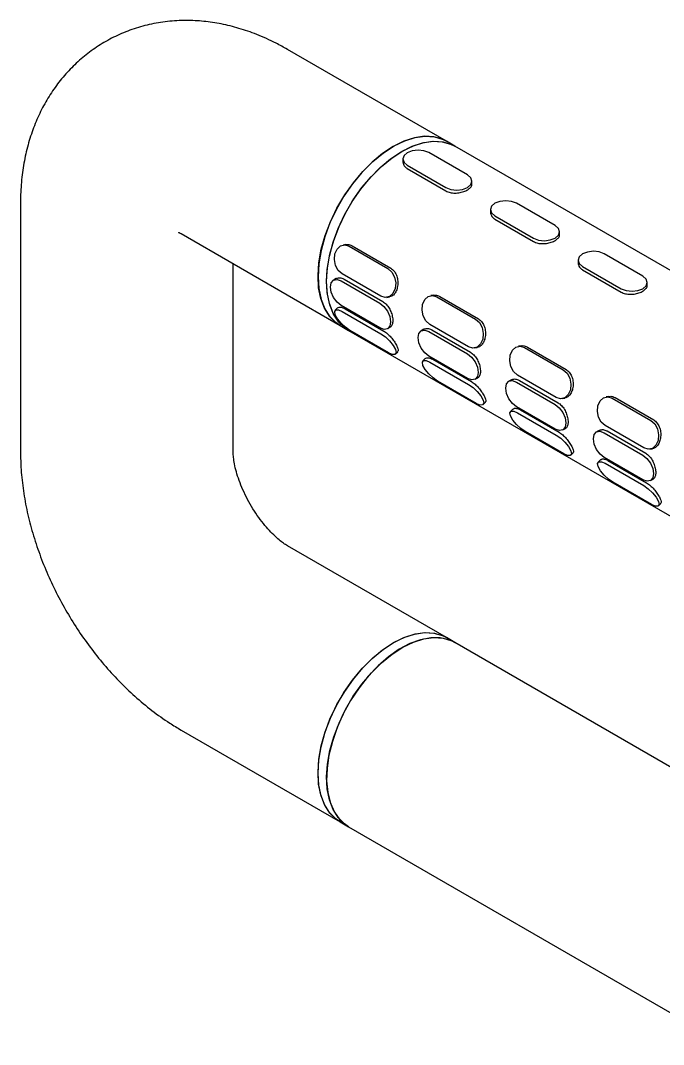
# Model space of a CAD drawing. Extents: x 97 to 1049, y 29 to 427.
# Drawn here: x 237.31 to 250.54, y 147.91 to 168.96 of the extents above; entities that cross this region are included whole.
import ezdxf

# ---------------------------------------------------------------- set-up
doc = ezdxf.new("R2010")
doc.units = 0
doc.header["$LTSCALE"] = 23.1
doc.header["$MEASUREMENT"] = 0
doc.layers.get('0').update_dxf_attribs({"linetype": 'CONTINUOUS'})

msp = doc.modelspace()

# ---------------------------------------------------------------- linework, layer by layer
at = {"color": 7, "linetype": 'Continuous', "lineweight": 25}
for p, q in [((246.06806, 166.48172), (242.79769, 168.36966)), ((246.24483, 166.37967), (246.06806, 166.48172)), ((263.9225, 156.17457), (246.24483, 166.37967)), ((246.50202, 165.78739), (245.70652, 166.24662)), ((245.17306, 166.11564), (245.1734, 166.05562)), ((245.26459, 165.98818), (246.06009, 165.52895)), ((245.26498, 165.91906), (246.06048, 165.45983)), ((246.59389, 165.59991), (246.59355, 165.65993)), ((237.30682, 165.19913), (237.30682, 160.09575)), ((248.30514, 164.74647), (247.50965, 165.2057)), ((246.97618, 165.07472), (246.97652, 165.0147)), ((247.06771, 164.94726), (247.86321, 164.48803)), ((247.0681, 164.87814), (247.8636, 164.41891)), ((240.61036, 164.5807), (243.88073, 162.69275)), ((248.39701, 164.55899), (248.39667, 164.61901)), ((243.99876, 164.35522), (243.94633, 164.34655)), ((244.07157, 164.32143), (244.86706, 163.8622)), ((244.12814, 164.33079), (244.92363, 163.87156)), ((250.10826, 163.70555), (249.31277, 164.16478)), ((241.68182, 160.09575), (241.68182, 163.96216)), ((248.77931, 164.0338), (248.77965, 163.97378)), ((248.87084, 163.90634), (249.66633, 163.44711)), ((248.87123, 163.83722), (249.66672, 163.37799)), ((243.79923, 163.65602), (243.74718, 163.62558)), ((244.71861, 163.29582), (243.92312, 163.75505)), ((243.96355, 163.64528), (244.75905, 163.18605)), ((243.90349, 163.61015), (244.69899, 163.15093)), ((250.20013, 163.51807), (250.19979, 163.57809)), ((244.84385, 163.2707), (244.89627, 163.27938)), ((245.80188, 163.3143), (245.74945, 163.30563)), ((245.87469, 163.28051), (246.67019, 162.82128)), ((245.93126, 163.28987), (246.72676, 162.83064)), ((243.82991, 163.05334), (243.78277, 163.00591)), ((244.70186, 162.64225), (243.90636, 163.10148)), ((243.98379, 163.03706), (244.77928, 162.57783)), ((243.92749, 162.98042), (244.72298, 162.52119)), ((243.88073, 162.69275), (244.05751, 162.5907)), ((244.05751, 162.5907), (261.73518, 152.3856)), ((244.87683, 162.13158), (244.08133, 162.59081)), ((244.85818, 162.62683), (244.91023, 162.65727)), ((245.60235, 162.6151), (245.5503, 162.58466)), ((245.70662, 162.56923), (246.50211, 162.11)), ((246.52173, 162.2549), (245.72624, 162.71413)), ((245.76667, 162.60436), (246.56217, 162.14513)), ((245.02154, 162.10609), (245.06869, 162.15351)), ((246.64697, 162.22978), (246.6994, 162.23846)), ((247.605, 162.27338), (247.55258, 162.26471)), ((247.67781, 162.23959), (248.47331, 161.78036)), ((247.73438, 162.24895), (248.52988, 161.78972)), ((245.63303, 162.01242), (245.58589, 161.96499)), ((246.50498, 161.60133), (245.70949, 162.06056)), ((245.73061, 161.9395), (246.5261, 161.48027)), ((245.78691, 161.99614), (246.58241, 161.53691)), ((246.67995, 161.09066), (245.88445, 161.54989)), ((246.6613, 161.58591), (246.71335, 161.61635)), ((247.40547, 161.57418), (247.35342, 161.54374)), ((247.50974, 161.52831), (248.30523, 161.06908)), ((248.32486, 161.21398), (247.52936, 161.67321)), ((247.5698, 161.56343), (248.36529, 161.10421)), ((246.82467, 161.06517), (246.87181, 161.11259)), ((248.45009, 161.18886), (248.50252, 161.19754)), ((249.40812, 161.23246), (249.3557, 161.22379)), ((249.48094, 161.19867), (250.27643, 160.73944)), ((249.53751, 161.20803), (250.333, 160.7488)), ((247.43615, 160.9715), (247.38901, 160.92407)), ((248.3081, 160.56041), (247.51261, 161.01964)), ((247.53373, 160.89858), (248.32923, 160.43935)), ((247.59003, 160.95522), (248.38553, 160.49599)), ((248.48307, 160.04974), (247.68758, 160.50897)), ((248.46442, 160.54499), (248.51647, 160.57543)), ((249.2086, 160.53326), (249.15654, 160.50282)), ((249.31286, 160.48739), (250.10836, 160.02816)), ((250.12798, 160.17306), (249.33248, 160.63229)), ((249.37292, 160.52251), (250.16841, 160.06329)), ((248.62779, 160.02425), (248.67493, 160.07167)), ((250.25322, 160.14794), (250.30564, 160.15661)), ((249.23927, 159.93058), (249.19213, 159.88315)), ((250.11123, 159.51949), (249.31573, 159.97872)), ((249.33685, 159.85766), (250.13235, 159.39843)), ((249.39315, 159.9143), (250.18865, 159.45507)), ((250.28619, 159.00882), (249.4907, 159.46805)), ((250.26754, 159.50407), (250.31959, 159.53451)), ((250.43091, 158.98333), (250.47805, 159.03075)), ((246.06806, 156.27496), (242.79769, 158.1629)), ((246.24483, 156.17291), (246.06806, 156.27496)), ((286.31694, 133.03977), (246.24483, 156.17291)), ((240.61036, 154.37394), (243.88073, 152.48599)), ((243.88073, 152.48599), (244.05751, 152.38394)), ((244.05751, 152.38394), (284.12962, 129.25081))]:
    msp.add_line(p, q, dxfattribs=at)
at = {"color": 7, "linetype": 'Continuous', "lineweight": 25, "flags": 128}
for points in [[(246.06806, 166.48172), (245.98733, 166.5219), (245.81066, 166.57263), (245.61696, 166.58295), (245.41018, 166.55264), (245.19453, 166.48232), (244.97439, 166.37342), (244.75426, 166.22816), (244.53861, 166.04949), (244.33183, 165.84106), (244.13813, 165.60711), (243.96146, 165.35239), (243.8054, 165.08209), (243.67315, 164.80173), (243.56738, 164.51699), (243.49025, 164.23369), (243.44334, 163.95758), (243.4276, 163.69429)], [(243.88073, 162.69275), (243.79286, 162.75238), (243.66282, 162.88321), (243.55947, 163.04874), (243.48493, 163.24558), (243.44072, 163.46973), (243.42772, 163.71664), (243.44621, 163.98127), (243.49581, 164.25823), (243.5755, 164.54189), (243.68368, 164.82647), (243.81813, 165.10619), (243.97612, 165.37533), (244.15443, 165.62844), (244.34943, 165.86035), (244.55716, 166.06634), (244.77338, 166.24223), (244.99369, 166.38442), (245.21361, 166.49002), (245.42865, 166.5569), (245.63446, 166.58367), (245.82682, 166.5698), (246.00183, 166.51558), (246.06806, 166.48172)], [(243.60441, 163.58066), (243.61872, 163.84324), (243.66423, 164.11888), (243.74001, 164.40199), (243.84452, 164.68678), (243.97563, 164.96747), (244.13067, 165.23835), (244.30648, 165.49389), (244.49949, 165.72889), (244.70576, 165.93858), (244.9211, 166.11869), (245.14113, 166.26553), (245.36136, 166.37614), (245.57731, 166.44825), (245.78459, 166.4804), (245.97897, 166.47193), (246.1565, 166.42302), (246.24483, 166.37967)], [(244.05751, 162.5907), (243.96964, 162.65033), (243.83959, 162.78116), (243.73625, 162.94669), (243.66171, 163.14353), (243.61749, 163.36768), (243.6045, 163.61459), (243.62298, 163.87921), (243.67258, 164.15618), (243.75228, 164.43984), (243.86046, 164.72442), (243.99491, 165.00413), (244.15289, 165.27328), (244.33121, 165.52639), (244.52621, 165.7583), (244.73393, 165.96429), (244.95015, 166.14018), (245.17046, 166.28237), (245.39038, 166.38797), (245.60543, 166.45484), (245.81123, 166.48162), (246.0036, 166.46775), (246.17861, 166.41353), (246.24483, 166.37967)], [(245.70652, 166.24662), (245.60514, 166.2856), (245.48555, 166.29897), (245.36597, 166.2847), (245.26459, 166.24497), (245.19685, 166.18581), (245.17306, 166.11623), (245.19685, 166.04684), (245.26459, 165.98818)], [(246.06009, 165.52895), (246.16147, 165.48997), (246.28106, 165.4766), (246.40064, 165.49087), (246.50202, 165.53061), (246.56976, 165.58977), (246.59355, 165.65934), (246.56976, 165.72874), (246.50202, 165.78739)], [(247.50965, 165.2057), (247.40826, 165.24468), (247.28868, 165.25805), (247.16909, 165.24378), (247.06771, 165.20405), (246.99997, 165.14489), (246.97618, 165.07531), (246.99997, 165.00592), (247.06771, 164.94726)], [(247.86321, 164.48803), (247.96459, 164.44905), (248.08418, 164.43568), (248.20376, 164.44995), (248.30515, 164.48969), (248.37289, 164.54885), (248.39667, 164.61842), (248.37288, 164.68782), (248.30514, 164.74647)], [(243.92312, 163.75505), (243.8442, 163.82542), (243.78861, 163.92819), (243.76479, 164.04772), (243.77637, 164.1658), (243.8216, 164.26447), (243.89358, 164.32869), (243.98136, 164.34869), (244.07157, 164.32143)], [(249.31277, 164.16478), (249.21139, 164.20376), (249.0918, 164.21713), (248.97221, 164.20286), (248.87083, 164.16312), (248.80309, 164.10397), (248.7793, 164.03439), (248.80309, 163.965), (248.87084, 163.90634)], [(244.86706, 163.8622), (244.94598, 163.79183), (245.00157, 163.68906), (245.02539, 163.56953), (245.01381, 163.45145), (244.96858, 163.35278), (244.8966, 163.28856), (244.80882, 163.26856), (244.71861, 163.29582)], [(243.4276, 163.69429), (243.44334, 163.44918), (243.49025, 163.22724), (243.56738, 163.03298), (243.67315, 162.87036), (243.8054, 162.74269), (243.88073, 162.69275)], [(243.90636, 163.10148), (243.82169, 163.16966), (243.74969, 163.26618), (243.70133, 163.37634), (243.68396, 163.48338), (243.70023, 163.571), (243.74766, 163.62586), (243.81904, 163.63961), (243.90349, 163.61015)], [(249.66633, 163.44711), (249.76771, 163.40813), (249.8873, 163.39476), (250.00689, 163.40903), (250.10827, 163.44877), (250.17601, 163.50793), (250.19979, 163.5775), (250.176, 163.6469), (250.10826, 163.70555)], [(244.05751, 162.5907), (243.98878, 162.63571), (243.85538, 162.76172), (243.74836, 162.92282), (243.66989, 163.11572), (243.62158, 163.3365), (243.60441, 163.58066)], [(245.72624, 162.71413), (245.64733, 162.7845), (245.59173, 162.88727), (245.56791, 163.0068), (245.57949, 163.12488), (245.62472, 163.22355), (245.6967, 163.28777), (245.78448, 163.30777), (245.87469, 163.28051)], [(244.08133, 162.59081), (243.99091, 162.65446), (243.90255, 162.73807), (243.82969, 162.82892), (243.78344, 162.91318), (243.77082, 162.97802), (243.79377, 163.01356), (243.84878, 163.0144), (243.92749, 162.98042)], [(244.69899, 163.15093), (244.78366, 163.08275), (244.85566, 162.98623), (244.90403, 162.87607), (244.9214, 162.76903), (244.90512, 162.68141), (244.85769, 162.62655), (244.78631, 162.6128), (244.70186, 162.64225)], [(246.67019, 162.82128), (246.7491, 162.75091), (246.8047, 162.64814), (246.82852, 162.52861), (246.81693, 162.41053), (246.77171, 162.31186), (246.69972, 162.24764), (246.61195, 162.22764), (246.52173, 162.2549)], [(245.70949, 162.06056), (245.62481, 162.12874), (245.55282, 162.22526), (245.50445, 162.33542), (245.48708, 162.44246), (245.50335, 162.53008), (245.55079, 162.58494), (245.62216, 162.59869), (245.70662, 162.56923)], [(244.72298, 162.52119), (244.8134, 162.45754), (244.90176, 162.37393), (244.97462, 162.28308), (245.02087, 162.19882), (245.03349, 162.13398), (245.01055, 162.09844), (244.95553, 162.09759), (244.87683, 162.13158)], [(247.52936, 161.67321), (247.45045, 161.74358), (247.39485, 161.84635), (247.37103, 161.96588), (247.38262, 162.08396), (247.42784, 162.18263), (247.49982, 162.24685), (247.5876, 162.26685), (247.67781, 162.23959)], [(245.88445, 161.54989), (245.79404, 161.61354), (245.70567, 161.69715), (245.63282, 161.788), (245.58656, 161.87226), (245.57394, 161.9371), (245.59689, 161.97264), (245.6519, 161.97348), (245.73061, 161.9395)], [(246.50211, 162.11), (246.58678, 162.04183), (246.65878, 161.94531), (246.70715, 161.83515), (246.72452, 161.72811), (246.70825, 161.64049), (246.66081, 161.58563), (246.58943, 161.57188), (246.50498, 161.60133)], [(248.47331, 161.78036), (248.55222, 161.70999), (248.60782, 161.60722), (248.63164, 161.48769), (248.62005, 161.36961), (248.57483, 161.27094), (248.50285, 161.20672), (248.41507, 161.18672), (248.32486, 161.21398)], [(247.51261, 161.01964), (247.42794, 161.08782), (247.35594, 161.18434), (247.30757, 161.2945), (247.2902, 161.40154), (247.30647, 161.48916), (247.35391, 161.54402), (247.42529, 161.55777), (247.50974, 161.52831)], [(246.5261, 161.48027), (246.61652, 161.41662), (246.70488, 161.33301), (246.77774, 161.24216), (246.824, 161.1579), (246.83661, 161.09306), (246.81367, 161.05752), (246.75866, 161.05667), (246.67995, 161.09066)], [(249.33248, 160.63229), (249.25357, 160.70266), (249.19797, 160.80543), (249.17415, 160.92496), (249.18574, 161.04304), (249.23096, 161.14171), (249.30295, 161.20593), (249.39072, 161.22593), (249.48094, 161.19867)], [(247.68758, 160.50897), (247.59716, 160.57262), (247.5088, 160.65623), (247.43594, 160.74708), (247.38968, 160.83134), (247.37707, 160.89618), (247.40001, 160.93172), (247.45502, 160.93256), (247.53373, 160.89858)], [(248.30523, 161.06908), (248.38991, 161.00091), (248.4619, 160.90439), (248.51027, 160.79423), (248.52764, 160.68719), (248.51137, 160.59957), (248.46393, 160.54471), (248.39256, 160.53096), (248.3081, 160.56041)], [(250.27643, 160.73944), (250.35534, 160.66907), (250.41094, 160.5663), (250.43476, 160.44677), (250.42318, 160.32869), (250.37795, 160.23002), (250.30597, 160.1658), (250.21819, 160.1458), (250.12798, 160.17306)], [(249.31573, 159.97872), (249.23106, 160.0469), (249.15906, 160.14342), (249.11069, 160.25358), (249.09333, 160.36062), (249.1096, 160.44824), (249.15703, 160.5031), (249.22841, 160.51685), (249.31286, 160.48739)], [(248.32923, 160.43935), (248.41964, 160.3757), (248.50801, 160.29209), (248.58086, 160.20124), (248.62712, 160.11698), (248.63974, 160.05214), (248.61679, 160.0166), (248.56178, 160.01575), (248.48307, 160.04974)], [(249.4907, 159.46805), (249.40028, 159.5317), (249.31192, 159.61531), (249.23906, 159.70616), (249.1928, 159.79042), (249.18019, 159.85525), (249.20313, 159.8908), (249.25815, 159.89164), (249.33685, 159.85766)], [(250.10836, 160.02816), (250.19303, 159.95999), (250.26503, 159.86347), (250.31339, 159.75331), (250.33076, 159.64626), (250.31449, 159.55865), (250.26706, 159.50379), (250.19568, 159.49004), (250.11123, 159.51949)], [(250.13235, 159.39843), (250.22276, 159.33478), (250.31113, 159.25117), (250.38398, 159.16032), (250.43024, 159.07606), (250.44286, 159.01122), (250.41991, 158.97568), (250.3649, 158.97483), (250.28619, 159.00882)], [(243.4276, 153.48753), (243.44334, 153.75082), (243.49025, 154.02693), (243.56738, 154.31023), (243.67315, 154.59497), (243.8054, 154.87533), (243.96146, 155.14563), (244.13813, 155.40035), (244.33183, 155.6343), (244.53861, 155.84273), (244.75426, 156.0214), (244.97439, 156.16666), (245.19453, 156.27556), (245.41018, 156.34588), (245.61696, 156.37619), (245.81066, 156.36587), (245.98733, 156.31514), (246.06806, 156.27496)], [(243.88073, 152.48599), (243.79286, 152.54562), (243.66282, 152.67645), (243.55947, 152.84198), (243.48493, 153.03882), (243.44072, 153.26297), (243.42772, 153.50988), (243.44621, 153.77451), (243.49581, 154.05147), (243.5755, 154.33513), (243.68368, 154.61971), (243.81813, 154.89943), (243.97612, 155.16857), (244.15443, 155.42168), (244.34943, 155.65359), (244.55716, 155.85958), (244.77338, 156.03547), (244.99369, 156.17766), (245.21361, 156.28326), (245.42865, 156.35014), (245.63446, 156.37691), (245.82682, 156.36304), (246.00183, 156.30882), (246.06806, 156.27496)], [(244.05751, 152.38394), (243.96964, 152.44357), (243.83959, 152.5744), (243.73625, 152.73993), (243.66171, 152.93677), (243.61749, 153.16092), (243.6045, 153.40783), (243.62298, 153.67245), (243.67258, 153.94942), (243.75228, 154.23308), (243.86046, 154.51766), (243.99491, 154.79737), (244.15289, 155.06652), (244.33121, 155.31963), (244.52621, 155.55154), (244.73393, 155.75753), (244.95015, 155.93342), (245.17046, 156.07561), (245.39038, 156.18121), (245.60543, 156.24808), (245.81123, 156.27486), (246.0036, 156.26099), (246.17861, 156.20677), (246.24483, 156.17291)], [(246.24483, 156.17291), (246.12395, 156.22873), (245.9429, 156.26995), (245.74573, 156.27062), (245.53645, 156.23073), (245.31934, 156.1511), (245.0988, 156.03335), (244.87933, 155.87988)], [(244.87933, 155.87988), (244.66539, 155.6938), (244.46134, 155.47891), (244.27133, 155.23958), (244.09924, 154.98069), (243.94856, 154.7075), (243.82236, 154.42557), (243.72321, 154.14065), (243.65313, 153.85853), (243.61354, 153.58497), (243.60526, 153.32551), (243.62845, 153.08546), (243.68264, 152.86969), (243.76672, 152.68261), (243.87898, 152.528), (244.01715, 152.40903), (244.05751, 152.38394)], [(243.88073, 152.48599), (243.8054, 152.53593), (243.67315, 152.6636), (243.56738, 152.82622), (243.49025, 153.02048), (243.44334, 153.24242), (243.4276, 153.48753)]]:
    msp.add_lwpolyline(points, dxfattribs=at)
at = {"color": 7, "linetype": 'Continuous', "lineweight": 25}
for points, knots in [([(242.79769, 168.36966), (242.72077, 168.4125), (242.51489, 168.52714), (242.18327, 168.67587), (241.80567, 168.80713), (241.44114, 168.89722), (241.07957, 168.95127), (240.70966, 168.97029), (240.33437, 168.95023), (239.95844, 168.88729), (239.59963, 168.78449), (239.26094, 168.64447), (238.94467, 168.46995), (238.65283, 168.26372), (238.38709, 168.02854), (238.14868, 167.76699), (237.93841, 167.48124), (237.75687, 167.17302), (237.60459, 166.84358), (237.48219, 166.49382), (237.39034, 166.12447), (237.33044, 165.7364), (237.30866, 165.42521), (237.30718, 165.24398), (237.30682, 165.19913)], [0, 0, 0, 0, 0.03299763, 0.08831862, 0.13741327, 0.1852481, 0.23186169, 0.27739436, 0.32704933, 0.37549392, 0.42279762, 0.46918538, 0.51488542, 0.56012495, 0.60507785, 0.64997157, 0.69505384, 0.74058186, 0.78681878, 0.83402093, 0.88241097, 0.93213409, 0.9832039, 1, 1, 1, 1]), ([(245.17385, 166.05566), (245.17708, 166.03382), (245.18363, 165.98953), (245.22481, 165.94429), (245.25683, 165.92418), (245.26498, 165.91906)], [0, 0, 0, 0, 0.420399771, 0.852414621, 1, 1, 1, 1]), ([(246.06048, 165.45983), (246.0876, 165.44739), (246.14184, 165.42252), (246.24529, 165.41226), (246.35138, 165.4221), (246.4501, 165.45079), (246.53061, 165.49312), (246.57895, 165.54373), (246.5995, 165.58094), (246.59359, 165.59939), (246.59343, 165.59987)], [0, 0, 0, 0, 0.141992149, 0.283949024, 0.426819685, 0.570299882, 0.712794586, 0.854260884, 0.996227323, 1, 1, 1, 1]), ([(246.97698, 165.01474), (246.9802, 164.9929), (246.98675, 164.94861), (247.02793, 164.90337), (247.05995, 164.88326), (247.0681, 164.87814)], [0, 0, 0, 0, 0.42039977, 0.85241462, 1, 1, 1, 1]), ([(240.55446, 164.60887), (240.55738, 164.60798), (240.56273, 164.60636), (240.59551, 164.5887), (240.61036, 164.5807)], [0, 0, 0, 0, 0.54673391, 1, 1, 1, 1]), ([(247.8636, 164.41891), (247.89072, 164.40647), (247.94496, 164.3816), (248.04842, 164.37134), (248.1545, 164.38118), (248.25323, 164.40987), (248.33374, 164.4522), (248.38207, 164.50281), (248.40262, 164.54002), (248.39671, 164.55847), (248.39656, 164.55895)], [0, 0, 0, 0, 0.141992149, 0.283949024, 0.426819685, 0.570299882, 0.712794586, 0.854260884, 0.996227323, 1, 1, 1, 1]), ([(243.99952, 164.35181), (244.00663, 164.35403), (244.04013, 164.3645), (244.08575, 164.35251), (244.11954, 164.3352), (244.12814, 164.33079)], [0, 0, 0, 0, 0.16708094, 0.78791127, 1, 1, 1, 1]), ([(244.92363, 163.87156), (244.94719, 163.85415), (244.9943, 163.81932), (245.04281, 163.73227), (245.06929, 163.63096), (245.07111, 163.52403), (245.04958, 163.42467), (245.00725, 163.34541), (244.95446, 163.29404), (244.91307, 163.28614), (244.89551, 163.28279)], [0, 0, 0, 0, 0.12897963, 0.25792721, 0.38770484, 0.51803614, 0.64747227, 0.77597423, 0.9049305, 1, 1, 1, 1]), ([(248.7801, 163.97382), (248.78333, 163.95198), (248.78988, 163.90769), (248.83105, 163.86245), (248.86307, 163.84234), (248.87123, 163.83722)], [0, 0, 0, 0, 0.42039977, 0.85241462, 1, 1, 1, 1]), ([(243.79929, 163.6559), (243.82, 163.66411), (243.86161, 163.68061), (243.92163, 163.66746), (243.95504, 163.64978), (243.96355, 163.64528)], [0, 0, 0, 0, 0.42507328, 0.85360465, 1, 1, 1, 1]), ([(249.66672, 163.37799), (249.69384, 163.36555), (249.74808, 163.34068), (249.85154, 163.33042), (249.95762, 163.34026), (250.05635, 163.36895), (250.13686, 163.41128), (250.1852, 163.46189), (250.20574, 163.4991), (250.19983, 163.51755), (250.19968, 163.51803)], [0, 0, 0, 0, 0.141992149, 0.283949024, 0.426819685, 0.570299882, 0.712794586, 0.854260884, 0.996227323, 1, 1, 1, 1]), ([(245.80265, 163.31089), (245.80975, 163.31311), (245.84326, 163.32358), (245.88887, 163.31159), (245.92266, 163.29428), (245.93126, 163.28987)], [0, 0, 0, 0, 0.16708094, 0.78791127, 1, 1, 1, 1]), ([(243.83278, 163.05058), (243.8355, 163.05483), (243.84599, 163.07123), (243.89018, 163.07401), (243.94225, 163.05975), (243.97536, 163.04167), (243.98379, 163.03706)], [0, 0, 0, 0, 0.13015828, 0.50150886, 0.87306768, 1, 1, 1, 1]), ([(244.75905, 163.18605), (244.78341, 163.16879), (244.83213, 163.13428), (244.89324, 163.05003), (244.93848, 162.95357), (244.9639, 162.85419), (244.96849, 162.76383), (244.94968, 162.69732), (244.92866, 162.6614), (244.91031, 162.65742), (244.91017, 162.65739)], [0, 0, 0, 0, 0.14237607, 0.28471677, 0.42797373, 0.57184187, 0.71472186, 0.85657066, 0.99892095, 1, 1, 1, 1]), ([(246.72676, 162.83064), (246.75031, 162.81322), (246.79742, 162.7784), (246.84593, 162.69135), (246.87241, 162.59004), (246.87423, 162.48311), (246.8527, 162.38375), (246.81037, 162.30449), (246.75758, 162.25312), (246.71619, 162.24522), (246.69863, 162.24187)], [0, 0, 0, 0, 0.12897963, 0.25792721, 0.38770484, 0.51803614, 0.64747227, 0.77597423, 0.9049305, 1, 1, 1, 1]), ([(244.77928, 162.57783), (244.80449, 162.5611), (244.85491, 162.52764), (244.92921, 162.45172), (244.99373, 162.36838), (245.0436, 162.28595), (245.07277, 162.21727), (245.08169, 162.17142), (245.07029, 162.16055), (245.06581, 162.15628)], [0, 0, 0, 0, 0.15009335, 0.30014941, 0.45117139, 0.60283769, 0.75346226, 0.90299976, 1, 1, 1, 1]), ([(245.60241, 162.61498), (245.62313, 162.62319), (245.66473, 162.63969), (245.72476, 162.62654), (245.75817, 162.60886), (245.76667, 162.60436)], [0, 0, 0, 0, 0.42507328, 0.85360465, 1, 1, 1, 1]), ([(246.56217, 162.14513), (246.58653, 162.12787), (246.63525, 162.09336), (246.69636, 162.00911), (246.7416, 161.91265), (246.76702, 161.81327), (246.77162, 161.72291), (246.75281, 161.6564), (246.73178, 161.62048), (246.71343, 161.6165), (246.71329, 161.61647)], [0, 0, 0, 0, 0.142376071, 0.284716773, 0.427973732, 0.571841874, 0.71472186, 0.856570659, 0.99892095, 1, 1, 1, 1]), ([(247.60577, 162.26997), (247.61287, 162.27219), (247.64638, 162.28266), (247.69199, 162.27067), (247.72578, 162.25336), (247.73438, 162.24895)], [0, 0, 0, 0, 0.16708094, 0.78791127, 1, 1, 1, 1]), ([(245.6359, 162.00966), (245.63863, 162.01391), (245.64911, 162.03031), (245.69331, 162.03309), (245.74537, 162.01883), (245.77848, 162.00075), (245.78691, 161.99614)], [0, 0, 0, 0, 0.13015828, 0.50150886, 0.87306768, 1, 1, 1, 1]), ([(248.52988, 161.78972), (248.55343, 161.7723), (248.60054, 161.73747), (248.64905, 161.65043), (248.67553, 161.54912), (248.67735, 161.44219), (248.65583, 161.34283), (248.61349, 161.26357), (248.5607, 161.2122), (248.51931, 161.2043), (248.50175, 161.20095)], [0, 0, 0, 0, 0.12897963, 0.25792721, 0.38770484, 0.51803614, 0.64747227, 0.77597423, 0.9049305, 1, 1, 1, 1]), ([(246.58241, 161.53691), (246.60762, 161.52018), (246.65803, 161.48672), (246.73234, 161.4108), (246.79685, 161.32746), (246.84672, 161.24503), (246.87589, 161.17635), (246.88481, 161.1305), (246.87342, 161.11963), (246.86893, 161.11536)], [0, 0, 0, 0, 0.15009335, 0.30014941, 0.45117139, 0.60283769, 0.75346226, 0.90299976, 1, 1, 1, 1]), ([(247.40553, 161.57406), (247.42625, 161.58227), (247.46786, 161.59877), (247.52788, 161.58562), (247.56129, 161.56794), (247.5698, 161.56343)], [0, 0, 0, 0, 0.42507328, 0.85360465, 1, 1, 1, 1]), ([(248.36529, 161.10421), (248.38966, 161.08695), (248.43838, 161.05244), (248.49948, 160.96819), (248.54473, 160.87172), (248.57014, 160.77235), (248.57474, 160.68199), (248.55593, 160.61548), (248.53491, 160.57956), (248.51656, 160.57558), (248.51642, 160.57555)], [0, 0, 0, 0, 0.142376071, 0.284716773, 0.427973732, 0.571841874, 0.71472186, 0.856570659, 0.99892095, 1, 1, 1, 1]), ([(249.40889, 161.22905), (249.41599, 161.23127), (249.4495, 161.24174), (249.49511, 161.22975), (249.5289, 161.21244), (249.53751, 161.20803)], [0, 0, 0, 0, 0.16708094, 0.78791127, 1, 1, 1, 1]), ([(247.43903, 160.96874), (247.44175, 160.97299), (247.45223, 160.98939), (247.49643, 160.99217), (247.54849, 160.97791), (247.5816, 160.95983), (247.59003, 160.95522)], [0, 0, 0, 0, 0.13015828, 0.50150886, 0.87306768, 1, 1, 1, 1]), ([(250.333, 160.7488), (250.35656, 160.73138), (250.40366, 160.69655), (250.45217, 160.60951), (250.47865, 160.5082), (250.48047, 160.40127), (250.45895, 160.3019), (250.41661, 160.22265), (250.36382, 160.17128), (250.32244, 160.16338), (250.30487, 160.16003)], [0, 0, 0, 0, 0.12897963, 0.25792721, 0.38770484, 0.51803614, 0.64747227, 0.77597423, 0.9049305, 1, 1, 1, 1]), ([(248.38553, 160.49599), (248.41074, 160.47926), (248.46115, 160.4458), (248.53546, 160.36988), (248.59997, 160.28654), (248.64984, 160.20411), (248.67901, 160.13543), (248.68793, 160.08958), (248.67654, 160.07871), (248.67205, 160.07444)], [0, 0, 0, 0, 0.15009335, 0.30014941, 0.45117139, 0.60283769, 0.75346226, 0.90299976, 1, 1, 1, 1]), ([(249.20865, 160.53314), (249.22937, 160.54135), (249.27098, 160.55785), (249.331, 160.5447), (249.36441, 160.52702), (249.37292, 160.52251)], [0, 0, 0, 0, 0.42507328, 0.85360465, 1, 1, 1, 1]), ([(237.30682, 160.09575), (237.30814, 160.00869), (237.31162, 159.77842), (237.3468, 159.40102), (237.41875, 158.96472), (237.52341, 158.52826), (237.6585, 158.09506), (237.82238, 157.66837), (238.01332, 157.25083), (238.22988, 156.84469), (238.47077, 156.45211), (238.73489, 156.07525), (239.02133, 155.71628), (239.32939, 155.37752), (239.65845, 155.06129), (240.00814, 154.7712), (240.32739, 154.54328), (240.53276, 154.42038), (240.61036, 154.37394)], [0, 0, 0, 0, 0.03967284, 0.10493451, 0.17038022, 0.23593059, 0.30132234, 0.36647454, 0.43141842, 0.49625549, 0.56112697, 0.62617003, 0.69152343, 0.75735271, 0.82380075, 0.89095489, 0.95879365, 1, 1, 1, 1]), ([(242.79769, 158.1629), (242.78568, 158.17006), (242.75268, 158.18973), (242.67821, 158.24185), (242.57444, 158.32774), (242.45741, 158.4407), (242.33328, 158.57934), (242.20793, 158.74097), (242.08727, 158.921), (241.9767, 159.11337), (241.88087, 159.31062), (241.80312, 159.50448), (241.74522, 159.68633), (241.70709, 159.84814), (241.68686, 159.98204), (241.68208, 160.05846), (241.68186, 160.0894), (241.68182, 160.09575)], [0, 0, 0, 0, 0.03852048, 0.10583482, 0.17395785, 0.24383171, 0.31565157, 0.3892632, 0.46426886, 0.540126, 0.6162231, 0.69175824, 0.76622831, 0.83931987, 0.91102256, 0.98176101, 1, 1, 1, 1]), ([(250.16841, 160.06329), (250.19278, 160.04603), (250.2415, 160.01152), (250.30261, 159.92727), (250.34785, 159.8308), (250.37326, 159.73143), (250.37786, 159.64107), (250.35905, 159.57456), (250.33803, 159.53864), (250.31968, 159.53466), (250.31954, 159.53463)], [0, 0, 0, 0, 0.14237607, 0.28471677, 0.42797373, 0.57184187, 0.71472186, 0.85657066, 0.99892095, 1, 1, 1, 1]), ([(249.24215, 159.92782), (249.24487, 159.93207), (249.25536, 159.94847), (249.29955, 159.95125), (249.35161, 159.93699), (249.38472, 159.91891), (249.39315, 159.9143)], [0, 0, 0, 0, 0.13015828, 0.50150886, 0.87306768, 1, 1, 1, 1]), ([(250.18865, 159.45507), (250.21386, 159.43834), (250.26427, 159.40488), (250.33858, 159.32896), (250.4031, 159.24562), (250.45296, 159.16319), (250.48213, 159.09451), (250.49106, 159.04866), (250.47966, 159.03779), (250.47518, 159.03352)], [0, 0, 0, 0, 0.15009335, 0.30014941, 0.45117139, 0.60283769, 0.75346226, 0.90299976, 1, 1, 1, 1])]:
    msp.add_open_spline(points, degree=3, knots=knots, dxfattribs=at)

doc.saveas('drawing.dxf')
